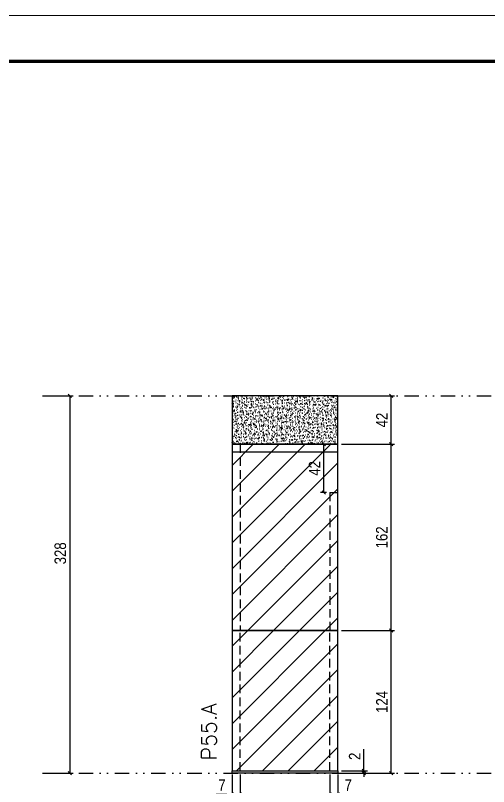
# Model space of a CAD drawing. Extents: x 1945 to 10875, y -3405 to 3369.
# Drawn here: x 3955 to 4366, y -1876 to -1206 of the extents above; entities that cross this region are included whole.
import ezdxf

# ---------------------------------------------------------------- set-up
doc = ezdxf.new("R2010")
doc.units = 0
for name, pattern in [('DASHED', [0.75, 0.5, -0.25]), ('DIVIDE2', [0.625, 0.25, -0.125, 0, -0.125, 0, -0.125]), ('HIDDEN', [0.375, 0.25, -0.125])]:
    doc.linetypes.add(name, pattern=pattern)
for name, color, linetype in [('COTA', 241, 'Continuous'), ('cotas', 4, 'Continuous'), ('FUNDOS', 1, 'Continuous'), ('Nível', 160, 'Continuous'), ('Painéis', 200, 'Continuous'), ('SARR_2.2x7', 40, 'Continuous'), ('Sarrafo de Pressão', 42, 'HIDDEN')]:
    doc.layers.add(name, color=color, linetype=linetype)
for name, color, linetype, lineweight in [('Folhas', 255, 'Continuous', 9), ('Hachura', 251, 'Continuous', 9), ('SARRAFO DE PRESSAO', 251, 'DASHED', 9), ('Texto Seção', 7, 'Continuous', 15)]:
    doc.layers.add(name, color=color, linetype=linetype, lineweight=lineweight)
doc.styles.add('COTA TECNICA', font='techl___.ttf', dxfattribs={"height": 10})
doc.styles.add('COTA TECNICA-50', font='techl___.ttf', dxfattribs={"height": 10})
doc.styles.add('REGUA-120', font='ROMANS.shx', dxfattribs={"height": 15})
doc.dimstyles.new('COTA PAINEL-50', dxfattribs={"dimtxt": 10, "dimasz": 3, "dimexe": 3, "dimexo": 3, "dimgap": 3, "dimtad": 1, "dimdec": 1, "dimzin": 12, "dimdsep": 46, "dimtxsty": 'COTA TECNICA-50', "dimblk1": 'OBLIQUE', "dimblk2": 'OBLIQUE', "dimsah": 1, "dimcen": 0.9, "dimclrd": 4, "dimclre": 4, "dimclrt": 240, "dimadec": 1, "dimazin": 3, "dimtfac": 1, "dimtdec": 1, "dimtmove": 0, "dimatfit": 3, "dimfxl": 1, "dimtolj": 1, "dimtzin": 12, "dimarcsym": 0})
doc.dimstyles.new('PAINEL', dxfattribs={"dimtxt": 10, "dimasz": 3, "dimexe": 3, "dimexo": 3, "dimgap": 3, "dimtad": 1, "dimdec": 1, "dimzin": 12, "dimdsep": 46, "dimtxsty": 'COTA TECNICA', "dimblk1": 'OBLIQUE', "dimblk2": 'OBLIQUE', "dimsah": 1, "dimcen": 0.9, "dimclrd": 4, "dimclre": 4, "dimclrt": 240, "dimadec": 1, "dimazin": 3, "dimtfac": 1, "dimtdec": 1, "dimtmove": 0, "dimatfit": 3, "dimfxl": 1, "dimtolj": 1, "dimtzin": 12, "dimarcsym": 0})
pattern_1 = [(45, (-127075.793, -33000.405), (-11.2253202, 11.2253202), [])]

# ---------------------------------------------------------------- blocks, each defined once
blk = doc.blocks.new('9999999999')
at = {"layer": 'Folhas'}
blk.add_lwpolyline([(98138.98, 34190.21), (99623.98, 34190.21), (99623.98, 35240.21), (98138.98, 35240.21)], close=True, dxfattribs=at)
at = {"layer": 'Folhas', "color": 30, "const_width": 3}
blk.add_lwpolyline([(98213.98, 34230.21), (99583.98, 34230.21), (99583.98, 35200.21), (98213.98, 35200.21)], close=True, dxfattribs=at)
blk = doc.blocks.new('_Oblique')
at = {"color": 0, "linetype": 'ByBlock', "lineweight": -2}
blk.add_line((-0.5, -0.5), (0.5, 0.5), dxfattribs=at)
blk = doc.blocks.new('*D415')
at = {"layer": 'cotas', "color": 4, "linetype": 'ByBlock', "lineweight": -2, "transparency": 16777216}
for p, q in [((3981.36, -1536.64), (4005.08, -1536.64)), ((4002.08, -1536.64), (4002.08, -1864.64)), ((3981.36, -1864.64), (4005.08, -1864.64))]:
    blk.add_line(p, q, dxfattribs=at)
at = {"layer": 'Defpoints', "color": 0, "linetype": 'ByBlock', "transparency": 16777216}
for p in [(3978.36, -1536.64), (3978.36, -1864.64), (4002.08, -1864.64)]:
    blk.add_point(p, dxfattribs=at)
at = {"layer": 'cotas', "color": 4, "linetype": 'ByBlock', "lineweight": -2, "transparency": 16777216, "xscale": 3, "yscale": 3, "zscale": 3}
for p, rotation in [((4002.08, -1536.64), 90), ((4002.08, -1864.64), 270)]:
    blk.add_blockref('_Oblique', p, dxfattribs=dict(at, rotation=rotation))
at = {"layer": 'cotas', "color": 240, "linetype": 'ByBlock', "transparency": 16777216, "insert": (3993.84, -1673.51), "char_height": 10, "attachment_point": 5, "rotation": 90, "style": 'COTA TECNICA'}
blk.add_mtext('\\A1;328', dxfattribs=at)
blk = doc.blocks.new('*D211')
at = {"layer": 'COTA', "color": 4, "lineweight": -2, "transparency": 16777216}
for p, q in [((4143.07, -1865.64), (4143.07, -1919.82)), ((4235.07, -1865.64), (4235.07, -1919.82)), ((4143.07, -1916.82), (4235.07, -1916.82))]:
    blk.add_line(p, q, dxfattribs=at)
at = {"layer": 'Defpoints', "color": 0, "transparency": 16777216}
for p in [(4143.07, -1862.64), (4235.07, -1862.64), (4235.07, -1916.82)]:
    blk.add_point(p, dxfattribs=at)
at = {"layer": 'COTA', "color": 4, "lineweight": -2, "transparency": 16777216, "xscale": 3, "yscale": 3, "zscale": 3, "rotation": 180}
blk.add_blockref('_Oblique', (4143.07, -1916.82), dxfattribs=at)
at = {"layer": 'COTA', "color": 4, "lineweight": -2, "transparency": 16777216, "xscale": 3, "yscale": 3, "zscale": 3}
blk.add_blockref('_Oblique', (4235.07, -1916.82), dxfattribs=at)
at = {"layer": 'COTA', "color": 240, "transparency": 16777216, "insert": (4189.07, -1908.73), "char_height": 10, "attachment_point": 5, "style": 'COTA TECNICA'}
blk.add_mtext('\\A1;92', dxfattribs=at)
blk = doc.blocks.new('*D212')
at = {"layer": 'COTA', "color": 4, "lineweight": -2, "transparency": 16777216}
for p, q in [((4238.07, -1536.64), (4284.31, -1536.64)), ((4281.31, -1578.64), (4281.31, -1536.64)), ((4238.07, -1578.64), (4284.31, -1578.64))]:
    blk.add_line(p, q, dxfattribs=at)
at = {"layer": 'Defpoints', "color": 0, "transparency": 16777216}
for p in [(4235.07, -1536.64), (4281.31, -1536.64), (4235.07, -1578.64)]:
    blk.add_point(p, dxfattribs=at)
at = {"layer": 'COTA', "color": 4, "lineweight": -2, "transparency": 16777216, "xscale": 3, "yscale": 3, "zscale": 3}
for p, rotation in [((4281.31, -1536.64), 90), ((4281.31, -1578.64), 270)]:
    blk.add_blockref('_Oblique', p, dxfattribs=dict(at, rotation=rotation))
at = {"layer": 'COTA', "color": 240, "transparency": 16777216, "insert": (4273.23, -1557.64), "char_height": 10, "attachment_point": 5, "rotation": 90, "style": 'COTA TECNICA'}
blk.add_mtext('\\A1;42', dxfattribs=at)
blk = doc.blocks.new('*D213')
at = {"layer": 'COTA', "color": 4, "lineweight": -2, "transparency": 16777216}
for p, q in [((4238.07, -1740.64), (4284.31, -1740.64)), ((4281.31, -1864.64), (4281.31, -1740.64)), ((4238.07, -1864.64), (4284.31, -1864.64))]:
    blk.add_line(p, q, dxfattribs=at)
at = {"layer": 'Defpoints', "color": 0, "transparency": 16777216}
for p in [(4235.07, -1740.64), (4281.31, -1740.64), (4235.07, -1864.64)]:
    blk.add_point(p, dxfattribs=at)
at = {"layer": 'COTA', "color": 4, "lineweight": -2, "transparency": 16777216, "xscale": 3, "yscale": 3, "zscale": 3}
for p, rotation in [((4281.31, -1740.64), 90), ((4281.31, -1864.64), 270)]:
    blk.add_blockref('_Oblique', p, dxfattribs=dict(at, rotation=rotation))
at = {"layer": 'COTA', "color": 240, "transparency": 16777216, "insert": (4273.23, -1802.64), "char_height": 10, "attachment_point": 5, "rotation": 90, "style": 'COTA TECNICA-50'}
blk.add_mtext('\\A1;124', dxfattribs=at)
blk = doc.blocks.new('*D214')
at = {"layer": 'COTA', "color": 4, "lineweight": -2, "transparency": 16777216}
for p, q in [((4257.59, -1862.64), (4257.59, -1843.84)), ((4238.07, -1862.64), (4260.59, -1862.64)), ((4257.59, -1864.64), (4257.59, -1862.64)), ((4238.07, -1864.64), (4260.59, -1864.64)), ((4257.59, -1864.64), (4257.59, -1867.64))]:
    blk.add_line(p, q, dxfattribs=at)
at = {"layer": 'Defpoints', "color": 0, "transparency": 16777216}
for p in [(4235.07, -1862.64), (4235.07, -1864.64), (4257.59, -1864.64)]:
    blk.add_point(p, dxfattribs=at)
at = {"layer": 'COTA', "color": 4, "lineweight": -2, "transparency": 16777216, "xscale": 3, "yscale": 3, "zscale": 3}
for p, rotation in [((4257.59, -1862.64), 270), ((4257.59, -1864.64), 90)]:
    blk.add_blockref('_Oblique', p, dxfattribs=dict(at, rotation=rotation))
at = {"layer": 'COTA', "color": 240, "transparency": 16777216, "insert": (4249.59, -1849.9), "char_height": 10, "attachment_point": 5, "rotation": 90, "style": 'COTA TECNICA-50'}
blk.add_mtext('\\A1;2', dxfattribs=at)
blk = doc.blocks.new('*D215')
at = {"layer": 'COTA', "color": 4, "lineweight": -2, "transparency": 16777216}
for p, q in [((4143.07, -1867.64), (4143.07, -1886.15)), ((4150.07, -1865.64), (4150.07, -1886.15)), ((4143.07, -1883.15), (4128.34, -1883.15)), ((4150.07, -1883.15), (4143.07, -1883.15))]:
    blk.add_line(p, q, dxfattribs=at)
at = {"layer": 'Defpoints', "color": 0, "transparency": 16777216}
for p in [(4150.07, -1862.64), (4143.07, -1864.64), (4143.07, -1883.15)]:
    blk.add_point(p, dxfattribs=at)
at = {"layer": 'COTA', "color": 4, "lineweight": -2, "transparency": 16777216, "xscale": 3, "yscale": 3, "zscale": 3, "rotation": 180}
blk.add_blockref('_Oblique', (4143.07, -1883.15), dxfattribs=at)
at = {"layer": 'COTA', "color": 4, "lineweight": -2, "transparency": 16777216, "xscale": 3, "yscale": 3, "zscale": 3}
blk.add_blockref('_Oblique', (4150.07, -1883.15), dxfattribs=at)
at = {"layer": 'COTA', "color": 240, "transparency": 16777216, "insert": (4134.2, -1875.08), "char_height": 10, "attachment_point": 5, "style": 'COTA TECNICA-50'}
blk.add_mtext('\\A1;7', dxfattribs=at)
blk = doc.blocks.new('*D216')
at = {"layer": 'COTA', "color": 4, "lineweight": -2, "transparency": 16777216}
for p, q in [((4228.07, -1865.64), (4228.07, -1886.15)), ((4235.07, -1867.64), (4235.07, -1886.15)), ((4228.07, -1883.15), (4235.07, -1883.15)), ((4235.07, -1883.15), (4249.8, -1883.15))]:
    blk.add_line(p, q, dxfattribs=at)
at = {"layer": 'Defpoints', "color": 0, "transparency": 16777216}
for p in [(4228.07, -1862.64), (4235.07, -1864.64), (4235.07, -1883.15)]:
    blk.add_point(p, dxfattribs=at)
at = {"layer": 'COTA', "color": 4, "lineweight": -2, "transparency": 16777216, "xscale": 3, "yscale": 3, "zscale": 3, "rotation": 180}
blk.add_blockref('_Oblique', (4228.07, -1883.15), dxfattribs=at)
at = {"layer": 'COTA', "color": 4, "lineweight": -2, "transparency": 16777216, "xscale": 3, "yscale": 3, "zscale": 3}
blk.add_blockref('_Oblique', (4235.07, -1883.15), dxfattribs=at)
at = {"layer": 'COTA', "color": 240, "transparency": 16777216, "insert": (4243.93, -1875.08), "char_height": 10, "attachment_point": 5, "style": 'COTA TECNICA-50'}
blk.add_mtext('\\A1;7', dxfattribs=at)
blk = doc.blocks.new('*D401')
at = {"layer": 'Defpoints', "color": 0, "linetype": 'ByBlock', "transparency": 16777216}
for p in [(4235.07, -1578.64), (4281.31, -1578.64), (4235.07, -1740.64)]:
    blk.add_point(p, dxfattribs=at)
at = {"layer": 'FUNDOS', "color": 4, "linetype": 'ByBlock', "lineweight": -2, "transparency": 16777216}
for p, q in [((4238.07, -1578.64), (4284.31, -1578.64)), ((4281.31, -1740.64), (4281.31, -1578.64)), ((4238.07, -1740.64), (4284.31, -1740.64))]:
    blk.add_line(p, q, dxfattribs=at)
at = {"layer": 'FUNDOS', "color": 4, "linetype": 'ByBlock', "lineweight": -2, "transparency": 16777216, "xscale": 3, "yscale": 3, "zscale": 3}
for p, rotation in [((4281.31, -1578.64), 90), ((4281.31, -1740.64), 270)]:
    blk.add_blockref('_Oblique', p, dxfattribs=dict(at, rotation=rotation))
at = {"layer": 'FUNDOS', "color": 240, "linetype": 'ByBlock', "transparency": 16777216, "insert": (4273.2, -1659.64), "char_height": 10, "attachment_point": 5, "rotation": 90, "style": 'COTA TECNICA'}
blk.add_mtext('\\A1;162', dxfattribs=at)
blk = doc.blocks.new('*D402')
at = {"layer": 'Defpoints', "color": 0, "linetype": 'ByBlock', "transparency": 16777216}
for p in [(4222.83, -1578.64), (4228.07, -1578.64), (4228.07, -1620.64)]:
    blk.add_point(p, dxfattribs=at)
at = {"layer": 'FUNDOS', "color": 4, "linetype": 'ByBlock', "lineweight": -2, "transparency": 16777216}
for p, q in [((4225.07, -1578.64), (4219.83, -1578.64)), ((4222.83, -1620.64), (4222.83, -1578.64)), ((4225.07, -1620.64), (4219.83, -1620.64))]:
    blk.add_line(p, q, dxfattribs=at)
at = {"layer": 'FUNDOS', "color": 4, "linetype": 'ByBlock', "lineweight": -2, "transparency": 16777216, "xscale": 3, "yscale": 3, "zscale": 3}
for p, rotation in [((4222.83, -1578.64), 90), ((4222.83, -1620.64), 270)]:
    blk.add_blockref('_Oblique', p, dxfattribs=dict(at, rotation=rotation))
at = {"layer": 'FUNDOS', "color": 240, "linetype": 'ByBlock', "transparency": 16777216, "insert": (4214.76, -1599.64), "char_height": 10, "attachment_point": 5, "rotation": 90, "style": 'COTA TECNICA'}
blk.add_mtext('\\A1;42', dxfattribs=at)

msp = doc.modelspace()

# ---------------------------------------------------------------- hatches: boundary and pattern name
at = {"layer": 'COTA', "linetype": 'ByBlock'}
h = msp.add_hatch(dxfattribs=at)
h.set_pattern_fill('AR-CONC', color=256, scale=0.03)
h.set_pattern_definition([(50, (-126960.017, -28425.905), (5.46554007, -0.47817257), [0.5715, -6.2865]), (355, (-126960.017, -28425.905), (-1.05730264, 5.73170536), [0.4572, -5.02921753]), (100.4514447, (-126959.5613, -28425.945), (4.40823741, 5.25353256), [0.48570026, -5.34270734]), (46.1842, (-126960.017, -28424.381), (8.13237123, -1.26126984), [0.85725, -9.42975]), (96.6355576, (-126959.339, -28424.486), (7.122124, 7.42278374), [0.7285507, -8.01406824]), (351.184151, (-126960.017, -28424.381), (7.122124, 7.42278374), [0.685799, -7.54379196]), (21, (-126959.255, -28424.762), (4.54843174, -3.06795595), [0.5715, -6.2865]), (326, (-126959.255, -28424.762), (1.85406085, 5.52563898), [0.4572, -5.0292]), (71.451445, (-126958.876, -28425.0176), (6.40249258, 2.45768307), [0.48570026, -5.34269813]), (37.5, (-126960.0168, -28425.905), (0.092658098, 2.536651166), [0, -4.96824, 0, -5.1054, 0, -5.04825]), (7.5, (-126960.0168, -28425.905), (2.004589875, 3.005417245), [0, -2.91084, 0, -4.85394, 0, -1.92405]), (327.5, (-126961.716, -28425.905), (4.067717855, -0.17186232), [0, -1.905, 0, -5.9436, 0, -7.8867]), (317.5, (-126962.478, -28425.905), (4.44387544, 0.76279473), [0, -2.4765, 0, -3.94716, 0, -5.6007])])
h.paths.add_polyline_path([(4143.07, -1578.64), (4235.07, -1578.64), (4235.07, -1536.64), (4143.07, -1536.64)])
at = {"layer": 'Hachura', "linetype": 'ByBlock'}
h = msp.add_hatch(dxfattribs=at)
h.set_pattern_fill('ANSI31', color=256, scale=5)
h.set_pattern_definition(pattern_1)
h.paths.add_polyline_path([(4235.07, -1578.64), (4143.07, -1578.64), (4143.07, -1740.64), (4235.07, -1740.64)])
h = msp.add_hatch(dxfattribs=at)
h.set_pattern_fill('ANSI31', color=256, scale=5)
h.set_pattern_definition(pattern_1)
h.paths.add_polyline_path([(4235.07, -1740.64), (4143.07, -1740.64), (4143.07, -1862.64), (4235.07, -1862.64)])

# ---------------------------------------------------------------- linework, layer by layer
at = {"layer": 'COTA', "linetype": 'ByBlock'}
msp.add_lwpolyline([(4143.07, -1578.64), (4235.07, -1578.64), (4235.07, -1536.64), (4143.07, -1536.64)], close=True, dxfattribs=at)
at = {"layer": 'Nível', "color": 4, "linetype": 'DIVIDE2', "ltscale": 50}
for p, q in [((3978.36, -1536.64), (4988.71, -1536.64)), ((3978.36, -1864.64), (4988.71, -1864.64))]:
    msp.add_line(p, q, dxfattribs=at)
at = {"layer": 'Painéis'}
for points in [[(4143.07, -1740.64), (4235.07, -1740.64), (4235.07, -1578.64), (4143.07, -1578.64)], [(4143.07, -1862.64), (4235.07, -1862.64), (4235.07, -1740.64), (4143.07, -1740.64)], [(4143.07, -1862.64), (4235.07, -1862.64), (4235.07, -1864.64), (4143.07, -1864.64)]]:
    msp.add_lwpolyline(points, close=True, dxfattribs=at)
at = {"layer": 'SARR_2.2x7'}
msp.add_line((4235.07, -1585.64), (4143.07, -1585.64), dxfattribs=at)
at = {"layer": 'Sarrafo de Pressão', "ltscale": 30}
for p, q in [((4150.07, -1578.64), (4150.07, -1740.64)), ((4228.07, -1620.64), (4228.07, -1740.64)), ((4228.07, -1620.64), (4235.07, -1620.64)), ((4150.07, -1862.64), (4150.07, -1740.64)), ((4228.07, -1862.64), (4228.07, -1740.64))]:
    msp.add_line(p, q, dxfattribs=at)

# ---------------------------------------------------------------- block references
at = {"layer": 'SARRAFO DE PRESSAO', "color": 6, "linetype": 'ByBlock'}
msp.add_blockref('9999999999', (-94595.27, -36446.13), dxfattribs=at)

# ---------------------------------------------------------------- texts
at = {"layer": 'Texto Seção', "insert": (4129.6, -1853.39), "char_height": 13, "width": 285.3299, "attachment_point": 7, "rotation": 90, "style": 'REGUA-120'}
msp.add_mtext('P55.A', dxfattribs=at)

# ---------------------------------------------------------------- dimensions: what is measured, and where the dimension line sits
at = {"layer": 'COTA'}
dim = msp.add_linear_dim(base=(4281.31, -1536.64), p1=(4235.07, -1578.64), p2=(4235.07, -1536.64), angle=90, dimstyle='PAINEL', override={"dimarcsym": 2}, dxfattribs=at)
dim.commit()
dim.dimension.update_dxf_attribs({"geometry": '*D212', "text_midpoint": (4273.23, -1557.64)})
for base, p1, p2, angle, picture, middle in [((4281.31, -1740.64), (4235.07, -1864.64), (4235.07, -1740.64), 90, '*D213', (4273.23, -1802.64)), ((4143.07, -1883.15), (4150.07, -1862.64), (4143.07, -1864.64), 180, '*D215', (4134.2, -1875.08))]:
    dim = msp.add_linear_dim(base=base, p1=p1, p2=p2, angle=angle, dimstyle='COTA PAINEL-50', dxfattribs=at)
    dim.commit()
    dim.dimension.update_dxf_attribs({"geometry": picture, "text_midpoint": middle})
dim = msp.add_linear_dim(base=(4257.59, -1864.64), p1=(4235.07, -1862.64), p2=(4235.07, -1864.64), angle=90, dimstyle='COTA PAINEL-50', dxfattribs=at)
dim.commit()
dim.dimension.update_dxf_attribs({"geometry": '*D214', "text_midpoint": (4257.59, -1849.9), "dimtype": 160})
dim = msp.add_linear_dim(base=(4235.07, -1916.82), p1=(4143.07, -1862.64), p2=(4235.07, -1862.64), dimstyle='PAINEL', override={"dimarcsym": 2}, dxfattribs=at)
dim.commit()
dim.dimension.update_dxf_attribs({"geometry": '*D211', "text_midpoint": (4189.07, -1908.73)})
dim = msp.add_linear_dim(base=(4235.07, -1883.15), p1=(4228.07, -1862.64), p2=(4235.07, -1864.64), dimstyle='COTA PAINEL-50', dxfattribs=at)
dim.commit()
dim.dimension.update_dxf_attribs({"geometry": '*D216', "text_midpoint": (4243.93, -1875.08)})
at = {"layer": 'cotas', "linetype": 'ByBlock'}
dim = msp.add_linear_dim(base=(4002.08, -1864.64), p1=(3978.36, -1536.64), p2=(3978.36, -1864.64), angle=90, dimstyle='PAINEL', dxfattribs=at)
dim.commit()
dim.dimension.update_dxf_attribs({"geometry": '*D415', "text_midpoint": (4002.08, -1673.51), "dimtype": 160})
at = {"layer": 'FUNDOS', "linetype": 'ByBlock'}
for base, p1, p2, picture, middle in [((4222.83, -1578.64), (4228.07, -1620.64), (4228.07, -1578.64), '*D402', (4214.76, -1599.64)), ((4281.31, -1578.64), (4235.07, -1740.64), (4235.07, -1578.64), '*D401', (4273.2, -1659.64))]:
    dim = msp.add_linear_dim(base=base, p1=p1, p2=p2, angle=90, dimstyle='PAINEL', dxfattribs=at)
    dim.commit()
    dim.dimension.update_dxf_attribs({"geometry": picture, "text_midpoint": middle})

doc.saveas('drawing.dxf')
